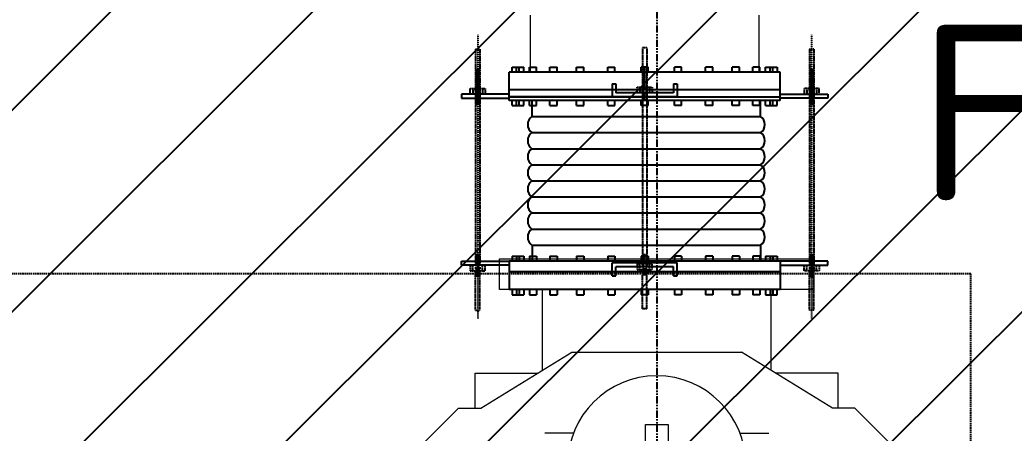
# Model space of a CAD drawing. Header units: inches. Extents: x 0 to 235202, y 0 to 184293.
# Drawn here: x 160637 to 162377, y 131786 to 132511 of the extents above; entities that cross this region are included whole.
import ezdxf
from ezdxf.enums import TextEntityAlignment as Align

# ---------------------------------------------------------------- set-up
doc = ezdxf.new("R2010")
doc.units = ezdxf.units.IN
doc.header["$MEASUREMENT"] = 0
for name, pattern in [('CENTER', [2, 1.25, -0.25, 0.25, -0.25]), ('HIDDEN', [0.375, 0.25, -0.125]), ('PHANTOM2', [1.25, 0.625, -0.125, 0.125, -0.125, 0.125, -0.125])]:
    doc.linetypes.add(name, pattern=pattern)
for name, color, linetype in [('1', 1, 'CENTER'), ('GRID_TXT45', 4, 'Continuous'), ('M-HVAC-EQPM-NEW', 5, 'Continuous'), ('M-X-BKGD', 8, 'Continuous'), ('text', 3, 'Continuous'), ('WINDOW ELEV', 3, 'Continuous')]:
    doc.layers.add(name, color=color, linetype=linetype)
doc.layers.add('DIM', color=251, linetype='Continuous', lineweight=0)
doc.styles.add('ISO', font='isocpeur.ttf')
doc.styles.add('SIMPLEX', font='simplex.shx')

# ---------------------------------------------------------------- blocks, each defined once
blk = doc.blocks.new('FLOOR PLAN REV 2')
at = {"color": 8, "linetype": 'PHANTOM2', "ltscale": 20}
blk.add_line((87276.8, 246052.7), (87276.8, 222708.1), dxfattribs=at)
at = {"layer": 'DIM', "color": 8, "linetype": 'Continuous'}
for p, q in [((87001.8, 231918.5), (87551.8, 231918.5)), ((87001.8, 231864.8), (87001.8, 231918.5)), ((87551.8, 231918.5), (87551.8, 231864.8)), ((87551.8, 231864.8), (87001.8, 231864.8)), ((87076.8, 231723.5), (87076.8, 231864.8)), ((87476.8, 231723.5), (87476.8, 231864.8)), ((86969.1, 231657.1), (87128.3, 231755.3)), ((87128.3, 231755.3), (87425.3, 231755.3)), ((87584.4, 231657.1), (87425.3, 231755.3)), ((86959.1, 231657.1), (86959.1, 231718.5)), ((86959.1, 231718.5), (87068.8, 231718.5)), ((87594.5, 231718.5), (87484.8, 231718.5)), ((87594.5, 231657.1), (87594.5, 231718.5)), ((86838.7, 231565.9), (86929.8, 231657.1)), ((86929.8, 231657.1), (86969.1, 231657.1)), ((86929.8, 231657.1), (86959.1, 231657.1)), ((87623.7, 231657.1), (87584.4, 231657.1)), ((87623.7, 231657.1), (87594.5, 231657.1)), ((87714.9, 231565.9), (87623.7, 231657.1)), ((87256.9, 231628.3), (87296.7, 231628.3)), ((87256.9, 231238.6), (87256.9, 231628.3)), ((87296.7, 231628.3), (87296.7, 231238.6)), ((87131.1, 231613.2), (87080.7, 231613.2)), ((87422.4, 231613.2), (87472.9, 231613.2))]:
    blk.add_line(p, q, dxfattribs=at)
at = {"layer": 'DIM', "color": 8, "linetype": 'HIDDEN', "lineweight": 25, "ltscale": 10}
for p, q in [((87826.4, 231892.2), (84826.4, 231892.2)), ((87826.4, 230544.7), (87826.4, 231892.2))]:
    blk.add_line(p, q, dxfattribs=at)
at = {"layer": 'DIM', "color": 8, "linetype": 'Continuous'}
blk.add_arc((87276.8, 231558.1), 155.7, 0, 180, dxfattribs=at)
at = {"layer": 'GRID_TXT45', "color": 8, "style": 'SIMPLEX'}
for p in [(53803.1, 233267.6), (53803.1, 227018.5), (53803.1, 220768)]:
    blk.add_attdef('GRD_TXT', text='', height=450, rotation=180, dxfattribs=at).set_placement(p, align=Align.MIDDLE_CENTER)
blk = doc.blocks.new('PLAN REV 1')
at = {"color": 8}
for p, q in [((202878.1, 209494.1), (202878.1, 209503)), ((202878.1, 209503), (202898.4, 209503)), ((202885.8, 209494.1), (202885.8, 209503)), ((202890.7, 209494.1), (202890.7, 209503)), ((202898.4, 209494.1), (202898.4, 209503)), ((202908.4, 209503), (202920.9, 209503)), ((202908.4, 209494.1), (202908.4, 209503)), ((202920.9, 209494.1), (202920.9, 209503)), ((202944.3, 209503), (202956.8, 209503)), ((202944.3, 209494.1), (202944.3, 209503)), ((202956.8, 209494.1), (202956.8, 209503)), ((202991, 209503), (203003.6, 209503)), ((202991, 209494.1), (202991, 209503)), ((203003.6, 209494.1), (203003.6, 209503)), ((203045.4, 209503), (203058, 209503)), ((203045.4, 209494.1), (203045.4, 209503)), ((203058, 209494.1), (203058, 209503)), ((203103.9, 209494.1), (203103.9, 209503)), ((203116.4, 209503), (203103.9, 209503)), ((203116.4, 209494.1), (203116.4, 209503)), ((203162.3, 209494.1), (203162.3, 209503)), ((203174.8, 209503), (203162.3, 209503)), ((203174.8, 209494.1), (203174.8, 209503)), ((203216.7, 209494.1), (203216.7, 209503)), ((203229.3, 209503), (203216.7, 209503)), ((203229.3, 209494.1), (203229.3, 209503)), ((203263.5, 209494.1), (203263.5, 209503)), ((203276, 209503), (203263.5, 209503)), ((203276, 209494.1), (203276, 209503)), ((203299.3, 209494.1), (203299.3, 209503)), ((203311.9, 209503), (203299.3, 209503)), ((203311.9, 209494.1), (203311.9, 209503)), ((203321.9, 209494.1), (203321.9, 209503)), ((203321.9, 209503), (203342.1, 209503)), ((203329.6, 209494.1), (203329.6, 209503)), ((203334.4, 209494.1), (203334.4, 209503)), ((203342.1, 209503), (203342.1, 209494.1)), ((203347.5, 209494.1), (202872.8, 209494.1)), ((202872.8, 209444.4), (202872.8, 209494.1)), ((203347.5, 209444.4), (203347.5, 209494.1)), ((203053, 209473.8), (203053, 209450.9)), ((203053, 209473.8), (203059.8, 209473.8)), ((203059.8, 209473.8), (203059.8, 209457.8)), ((203160.4, 209473.8), (203160.4, 209457.8)), ((203160.4, 209473.8), (203167.3, 209473.8)), ((203167.3, 209473.8), (203167.3, 209450.9)), ((202872.8, 209455.5), (202789.3, 209455.5)), ((202789.3, 209455.5), (202789.3, 209448.6)), ((202789.3, 209448.6), (202872.8, 209448.6)), ((203347.5, 209463), (202872.8, 209463)), ((202872.8, 209455.5), (202872.8, 209455.5)), ((202872.8, 209455.5), (202872.8, 209455.5)), ((202872.8, 209448.6), (202872.8, 209455.5)), ((203053, 209450.9), (202872.8, 209450.9)), ((202872.8, 209450.9), (203347.5, 209450.9)), ((203167.3, 209450.9), (203053, 209450.9)), ((203160.4, 209457.8), (203059.8, 209457.8)), ((203347.5, 209455.5), (203347.5, 209455.5)), ((203347.5, 209455.5), (203347.5, 209455.5)), ((203347.5, 209455.5), (203430.9, 209455.5)), ((203347.5, 209448.6), (203347.5, 209455.5)), ((203430.9, 209448.6), (203347.5, 209448.6)), ((203430.9, 209455.5), (203430.9, 209448.6)), ((203347.5, 209444.4), (202872.8, 209444.4)), ((202878.1, 209435.4), (202878.1, 209444.4)), ((202878.1, 209435.4), (202898.4, 209435.4)), ((202885.8, 209435.4), (202885.8, 209444.4)), ((202890.7, 209435.4), (202890.7, 209444.4)), ((202898.4, 209435.4), (202898.4, 209444.4)), ((202908.4, 209435.4), (202908.4, 209444.4)), ((202908.4, 209435.4), (202920.9, 209435.4)), ((202920.9, 209435.4), (202920.9, 209444.4)), ((202944.3, 209435.4), (202944.3, 209444.4)), ((202944.3, 209435.4), (202956.8, 209435.4)), ((202956.8, 209435.4), (202956.8, 209444.4)), ((202991, 209435.4), (202991, 209444.4)), ((202991, 209435.4), (203003.6, 209435.4)), ((203003.6, 209435.4), (203003.6, 209444.4)), ((203045.4, 209435.4), (203045.4, 209444.4)), ((203045.4, 209435.4), (203058, 209435.4)), ((203058, 209435.4), (203058, 209444.4)), ((203103.9, 209435.4), (203103.9, 209444.4)), ((203116.4, 209435.4), (203103.9, 209435.4)), ((203116.4, 209435.4), (203116.4, 209444.4)), ((203162.3, 209435.4), (203162.3, 209444.4)), ((203174.8, 209435.4), (203162.3, 209435.4)), ((203174.8, 209435.4), (203174.8, 209444.4)), ((203216.7, 209435.4), (203216.7, 209444.4)), ((203229.3, 209435.4), (203216.7, 209435.4)), ((203229.3, 209435.4), (203229.3, 209444.4)), ((203263.5, 209435.4), (203263.5, 209444.4)), ((203276, 209435.4), (203263.5, 209435.4)), ((203276, 209435.4), (203276, 209444.4)), ((203299.3, 209435.4), (203299.3, 209444.4)), ((203311.9, 209435.4), (203299.3, 209435.4)), ((203311.9, 209435.4), (203311.9, 209444.4)), ((203321.9, 209435.4), (203321.9, 209444.4)), ((203321.9, 209435.4), (203342.1, 209435.4)), ((203329.6, 209435.4), (203329.6, 209444.4)), ((203334.4, 209435.4), (203334.4, 209444.4)), ((203342.1, 209435.4), (203342.1, 209444.4)), ((202913, 209416.2), (203313, 209416.2)), ((202913, 209388), (203313, 209388)), ((202913, 209359.8), (203313, 209359.8)), ((202913, 209331.7), (203313, 209331.7)), ((202913, 209303.5), (203313, 209303.5)), ((202913, 209275.3), (203313, 209275.3)), ((202913, 209247.2), (203313, 209247.2)), ((202913, 209219), (203313, 209219)), ((202913, 209190.8), (203313, 209190.8)), ((202878.1, 209171.6), (202878.1, 209162.7)), ((202878.1, 209171.6), (202898.4, 209171.6)), ((202885.8, 209171.6), (202885.8, 209162.7)), ((202890.7, 209171.6), (202890.7, 209162.7)), ((202898.4, 209171.6), (202898.4, 209162.7)), ((202908.4, 209171.6), (202920.9, 209171.6)), ((202908.4, 209171.6), (202908.4, 209162.7)), ((202920.9, 209171.6), (202920.9, 209162.7)), ((202944.3, 209171.6), (202956.8, 209171.6)), ((202944.3, 209171.6), (202944.3, 209162.7)), ((202956.8, 209171.6), (202956.8, 209162.7)), ((202991, 209171.6), (203003.6, 209171.6)), ((202991, 209171.6), (202991, 209162.7)), ((203003.6, 209171.6), (203003.6, 209162.7)), ((203045.4, 209171.6), (203058, 209171.6)), ((203045.4, 209171.6), (203045.4, 209162.7)), ((203058, 209171.6), (203058, 209162.7)), ((203103.9, 209171.6), (203103.9, 209162.7)), ((203116.4, 209171.6), (203103.9, 209171.6)), ((203116.4, 209171.6), (203116.4, 209162.7)), ((203162.3, 209171.6), (203162.3, 209162.7)), ((203174.8, 209171.6), (203162.3, 209171.6)), ((203174.8, 209171.6), (203174.8, 209162.7)), ((203216.7, 209171.6), (203216.7, 209162.7)), ((203229.3, 209171.6), (203216.7, 209171.6)), ((203229.3, 209171.6), (203229.3, 209162.7)), ((203263.5, 209171.6), (203263.5, 209162.7)), ((203276, 209171.6), (203263.5, 209171.6)), ((203276, 209171.6), (203276, 209162.7)), ((203299.3, 209171.6), (203299.3, 209162.7)), ((203311.9, 209171.6), (203299.3, 209171.6)), ((203311.9, 209171.6), (203311.9, 209162.7)), ((203321.9, 209171.6), (203321.9, 209162.7)), ((203321.9, 209171.6), (203342.1, 209171.6)), ((203329.6, 209171.6), (203329.6, 209162.7)), ((203334.4, 209171.6), (203334.4, 209162.7)), ((203342.1, 209171.6), (203342.1, 209162.7)), ((202789.3, 209155.8), (202789.3, 209162.7)), ((202789.3, 209162.7), (202872.8, 209162.7)), ((202872.8, 209155.8), (202789.3, 209155.8)), ((202872.8, 209162.7), (202872.8, 209155.8)), ((202872.8, 209162.7), (202872.8, 209113)), ((203347.5, 209162.7), (202872.8, 209162.7)), ((202872.8, 209155.8), (202872.8, 209155.8)), ((202872.8, 209155.8), (202872.8, 209155.8)), ((203053, 209136.8), (203053, 209159.6)), ((203167.3, 209159.6), (203053, 209159.6)), ((203059.8, 209136.8), (203059.8, 209152.8)), ((203160.4, 209152.8), (203059.8, 209152.8)), ((203160.4, 209136.8), (203160.4, 209152.8)), ((203167.3, 209136.8), (203167.3, 209159.6)), ((203347.5, 209162.7), (203347.5, 209113)), ((203430.9, 209162.7), (203347.5, 209162.7)), ((203347.5, 209162.7), (203347.5, 209155.8)), ((203347.5, 209155.8), (203347.5, 209155.8)), ((203347.5, 209155.8), (203347.5, 209155.8)), ((203347.5, 209155.8), (203430.9, 209155.8)), ((203430.9, 209155.8), (203430.9, 209162.7)), ((203347.5, 209144), (202872.8, 209144)), ((203053, 209136.8), (203059.8, 209136.8)), ((203160.4, 209136.8), (203167.3, 209136.8)), ((203347.5, 209113), (202872.8, 209113)), ((202878.1, 209113), (202878.1, 209104)), ((202878.1, 209104), (202898.4, 209104)), ((202885.8, 209113), (202885.8, 209104)), ((202890.7, 209113), (202890.7, 209104)), ((202898.4, 209113), (202898.4, 209104)), ((202908.4, 209113), (202908.4, 209104)), ((202908.4, 209104), (202920.9, 209104)), ((202920.9, 209113), (202920.9, 209104)), ((202944.3, 209113), (202944.3, 209104)), ((202944.3, 209104), (202956.8, 209104)), ((202956.8, 209113), (202956.8, 209104)), ((202991, 209113), (202991, 209104)), ((202991, 209104), (203003.6, 209104)), ((203003.6, 209113), (203003.6, 209104)), ((203045.4, 209113), (203045.4, 209104)), ((203045.4, 209104), (203058, 209104)), ((203058, 209113), (203058, 209104)), ((203103.9, 209113), (203103.9, 209104)), ((203116.4, 209104), (203103.9, 209104)), ((203116.4, 209113), (203116.4, 209104)), ((203162.3, 209113), (203162.3, 209104)), ((203174.8, 209104), (203162.3, 209104)), ((203174.8, 209113), (203174.8, 209104)), ((203216.7, 209113), (203216.7, 209104)), ((203229.3, 209104), (203216.7, 209104)), ((203229.3, 209113), (203229.3, 209104)), ((203263.5, 209113), (203263.5, 209104)), ((203276, 209104), (203263.5, 209104)), ((203276, 209113), (203276, 209104)), ((203299.3, 209113), (203299.3, 209104)), ((203311.9, 209104), (203299.3, 209104)), ((203311.9, 209113), (203311.9, 209104)), ((203321.9, 209113), (203321.9, 209104)), ((203321.9, 209104), (203342.1, 209104)), ((203329.6, 209113), (203329.6, 209104)), ((203334.4, 209113), (203334.4, 209104)), ((203342.1, 209104), (203342.1, 209113))]:
    blk.add_line(p, q, dxfattribs=at)
for points in [[(202913, 209416.2), (202913, 209444.4)], [(203313, 209416.2), (203313, 209444.4)], [(202913, 209190.8), (202913, 209162.7)], [(203313, 209190.8), (203313, 209162.7)]]:
    blk.add_lwpolyline(points, dxfattribs=at)
for centre, start, end in [((202922.3, 209402.1), 123.6891, 236.3109), ((203303.6, 209402.1), 303.6891, 56.3109), ((202922.3, 209373.9), 123.6891, 236.3109), ((203303.6, 209373.9), 303.6891, 56.3109), ((202922.3, 209345.8), 123.6891, 236.3109), ((203303.6, 209345.8), 303.6891, 56.3109), ((202922.3, 209317.6), 123.6891, 236.3109), ((203303.6, 209317.6), 303.6891, 56.3109), ((202922.3, 209289.4), 123.6891, 236.3109), ((203303.6, 209289.4), 303.6891, 56.3109), ((202922.3, 209261.3), 123.6891, 236.3109), ((203303.6, 209261.3), 303.6891, 56.3109), ((202922.3, 209233.1), 123.6891, 236.3109), ((203303.6, 209233.1), 303.6891, 56.3109), ((202922.3, 209204.9), 123.6891, 236.3109), ((203303.6, 209204.9), 303.6891, 56.3109)]:
    blk.add_arc(centre, 16.9, start, end, dxfattribs=at)
at = {"layer": '1', "color": 8, "linetype": 'CENTER', "ltscale": 0.09}
for p, q in [((202817.9, 209559.6), (202817.9, 209062.5)), ((203402.3, 209559.6), (203402.3, 209062.5))]:
    blk.add_line(p, q, dxfattribs=at)
at = {"layer": '1', "color": 8}
for p, q in [((202814.1, 209534.3), (202814.1, 209155.8)), ((202814.1, 209534.3), (202814.1, 209465.3)), ((202814.1, 209534.3), (202821.7, 209534.3)), ((202821.7, 209534.3), (202821.7, 209155.8)), ((202821.7, 209534.3), (202821.7, 209465.3)), ((203106.4, 209536.6), (203106.4, 209158.1)), ((203106.4, 209536.6), (203106.4, 209467.6)), ((203113.9, 209536.6), (203106.4, 209536.6)), ((203113.9, 209536.6), (203106.4, 209536.6)), ((203113.9, 209536.6), (203113.9, 209158.1)), ((203113.9, 209536.6), (203113.9, 209467.6)), ((203398.6, 209534.3), (203398.6, 209155.8)), ((203398.6, 209534.3), (203398.6, 209465.3)), ((203406.1, 209534.3), (203398.6, 209534.3)), ((203406.1, 209534.3), (203406.1, 209155.8)), ((203406.1, 209534.3), (203406.1, 209465.3)), ((203113.9, 209500.4), (203106.4, 209500.4)), ((203113.9, 209500.4), (203106.4, 209500.4)), ((202821.7, 209498.1), (202814.1, 209498.1)), ((202821.7, 209498.1), (202814.1, 209498.1)), ((202821.7, 209495.8), (202814.1, 209495.8)), ((202821.7, 209495.8), (202814.1, 209495.8)), ((202821.7, 209495.8), (202814.1, 209495.8)), ((202821.7, 209495.8), (202814.1, 209495.8)), ((202821.7, 209493.4), (202814.1, 209493.4)), ((202821.7, 209493.4), (202814.1, 209493.4)), ((202821.7, 209491.2), (202814.1, 209491.2)), ((202821.7, 209491.2), (202814.1, 209491.2)), ((202821.7, 209488.9), (202814.1, 209488.9)), ((202821.7, 209488.9), (202814.1, 209488.9)), ((202821.7, 209488.9), (202814.1, 209488.9)), ((202821.7, 209488.9), (202814.1, 209488.9)), ((202821.7, 209486.6), (202814.1, 209486.6)), ((202821.7, 209486.6), (202814.1, 209486.6)), ((202821.7, 209484.2), (202814.1, 209484.2)), ((202821.7, 209484.2), (202814.1, 209484.2)), ((202821.7, 209481.9), (202814.1, 209481.9)), ((202821.7, 209481.9), (202814.1, 209481.9)), ((203113.9, 209498), (203106.4, 209498)), ((203113.9, 209498), (203106.4, 209498)), ((203113.9, 209498), (203106.4, 209498)), ((203113.9, 209498), (203106.4, 209498)), ((203113.9, 209495.7), (203106.4, 209495.7)), ((203113.9, 209495.7), (203106.4, 209495.7)), ((203113.9, 209493.5), (203106.4, 209493.5)), ((203113.9, 209493.5), (203106.4, 209493.5)), ((203113.9, 209491.2), (203106.4, 209491.2)), ((203113.9, 209491.2), (203106.4, 209491.2)), ((203113.9, 209491.2), (203106.4, 209491.2)), ((203113.9, 209491.2), (203106.4, 209491.2)), ((203113.9, 209488.9), (203106.4, 209488.9)), ((203113.9, 209488.9), (203106.4, 209488.9)), ((203113.9, 209486.5), (203106.4, 209486.5)), ((203113.9, 209486.5), (203106.4, 209486.5)), ((203113.9, 209484.2), (203106.4, 209484.2)), ((203113.9, 209484.2), (203106.4, 209484.2)), ((203113.9, 209481.9), (203106.4, 209481.9)), ((203113.9, 209481.9), (203106.4, 209481.9)), ((203398.6, 209498.1), (203406.1, 209498.1)), ((203398.6, 209498.1), (203406.1, 209498.1)), ((203398.6, 209495.8), (203406.1, 209495.8)), ((203398.6, 209495.8), (203406.1, 209495.8)), ((203398.6, 209495.8), (203406.1, 209495.8)), ((203398.6, 209495.8), (203406.1, 209495.8)), ((203398.6, 209493.4), (203406.1, 209493.4)), ((203398.6, 209493.4), (203406.1, 209493.4)), ((203398.6, 209491.2), (203406.1, 209491.2)), ((203398.6, 209491.2), (203406.1, 209491.2)), ((203398.6, 209488.9), (203406.1, 209488.9)), ((203398.6, 209488.9), (203406.1, 209488.9)), ((203398.6, 209488.9), (203406.1, 209488.9)), ((203398.6, 209488.9), (203406.1, 209488.9)), ((203398.6, 209486.6), (203406.1, 209486.6)), ((203398.6, 209486.6), (203406.1, 209486.6)), ((203398.6, 209484.2), (203406.1, 209484.2)), ((203398.6, 209484.2), (203406.1, 209484.2)), ((203398.6, 209481.9), (203406.1, 209481.9)), ((203398.6, 209481.9), (203406.1, 209481.9)), ((202804.9, 209455.5), (202804.9, 209465.3)), ((202804.9, 209465.3), (202830.9, 209465.3)), ((202804.9, 209455.5), (202804.9, 209465.3)), ((202804.9, 209465.3), (202830.9, 209465.3)), ((202809.6, 209465.3), (202809.6, 209455.5)), ((202809.6, 209465.3), (202809.6, 209455.5)), ((202821.7, 209479.6), (202814.1, 209479.6)), ((202821.7, 209479.6), (202814.1, 209479.6)), ((202821.7, 209477.2), (202814.1, 209477.2)), ((202821.7, 209477.2), (202814.1, 209477.2)), ((202821.7, 209474.9), (202814.1, 209474.9)), ((202821.7, 209474.9), (202814.1, 209474.9)), ((202821.7, 209472.6), (202814.1, 209472.6)), ((202821.7, 209472.6), (202814.1, 209472.6)), ((202821.7, 209470.2), (202814.1, 209470.2)), ((202821.7, 209470.2), (202814.1, 209470.2)), ((202821.7, 209467.9), (202814.1, 209467.9)), ((202821.7, 209467.9), (202814.1, 209467.9)), ((202821.7, 209465.6), (202814.1, 209465.6)), ((202821.7, 209465.6), (202814.1, 209465.6)), ((202826.3, 209465.3), (202826.3, 209455.5)), ((202826.3, 209465.3), (202826.3, 209455.5)), ((202830.9, 209465.3), (202830.9, 209455.5)), ((202830.9, 209465.3), (202830.9, 209455.5)), ((203097.1, 209457.8), (203097.1, 209467.6)), ((203097.1, 209467.6), (203123.1, 209467.6)), ((203097.1, 209457.8), (203097.1, 209467.6)), ((203097.1, 209467.6), (203123.1, 209467.6)), ((203101.8, 209467.6), (203101.8, 209457.8)), ((203101.8, 209467.6), (203101.8, 209457.8)), ((203113.9, 209479.5), (203106.4, 209479.5)), ((203113.9, 209479.5), (203106.4, 209479.5)), ((203113.9, 209477.2), (203106.4, 209477.2)), ((203113.9, 209477.2), (203106.4, 209477.2)), ((203113.9, 209474.9), (203106.4, 209474.9)), ((203113.9, 209474.9), (203106.4, 209474.9)), ((203113.9, 209472.5), (203106.4, 209472.5)), ((203113.9, 209472.5), (203106.4, 209472.5)), ((203113.9, 209470.2), (203106.4, 209470.2)), ((203113.9, 209470.2), (203106.4, 209470.2)), ((203113.9, 209467.8), (203106.4, 209467.8)), ((203113.9, 209467.8), (203106.4, 209467.8)), ((203118.5, 209467.6), (203118.5, 209457.8)), ((203118.5, 209467.6), (203118.5, 209457.8)), ((203123.1, 209467.6), (203123.1, 209457.8)), ((203123.1, 209467.6), (203123.1, 209457.8)), ((203415.4, 209465.3), (203389.3, 209465.3)), ((203389.3, 209465.3), (203389.3, 209455.5)), ((203415.4, 209465.3), (203389.3, 209465.3)), ((203389.3, 209465.3), (203389.3, 209455.5)), ((203394, 209465.3), (203394, 209455.5)), ((203394, 209465.3), (203394, 209455.5)), ((203398.6, 209479.6), (203406.1, 209479.6)), ((203398.6, 209479.6), (203406.1, 209479.6)), ((203398.6, 209477.2), (203406.1, 209477.2)), ((203398.6, 209477.2), (203406.1, 209477.2)), ((203398.6, 209474.9), (203406.1, 209474.9)), ((203398.6, 209474.9), (203406.1, 209474.9)), ((203398.6, 209472.6), (203406.1, 209472.6)), ((203398.6, 209472.6), (203406.1, 209472.6)), ((203398.6, 209470.2), (203406.1, 209470.2)), ((203398.6, 209470.2), (203406.1, 209470.2)), ((203398.6, 209467.9), (203406.1, 209467.9)), ((203398.6, 209467.9), (203406.1, 209467.9)), ((203398.6, 209465.6), (203406.1, 209465.6)), ((203398.6, 209465.6), (203406.1, 209465.6)), ((203410.7, 209465.3), (203410.7, 209455.5)), ((203410.7, 209465.3), (203410.7, 209455.5)), ((203415.4, 209455.5), (203415.4, 209465.3)), ((203415.4, 209455.5), (203415.4, 209465.3)), ((202830.9, 209455.5), (202804.9, 209455.5)), ((202830.9, 209455.5), (202804.9, 209455.5)), ((202821.7, 209453.9), (202814.1, 209453.9)), ((202821.7, 209453.9), (202814.1, 209453.9)), ((202821.7, 209451.5), (202814.1, 209451.5)), ((202821.7, 209451.5), (202814.1, 209451.5)), ((202821.7, 209449.2), (202814.1, 209449.2)), ((202821.7, 209449.2), (202814.1, 209449.2)), ((202821.7, 209446.9), (202814.1, 209446.9)), ((202821.7, 209446.9), (202814.1, 209446.9)), ((203123.1, 209457.8), (203097.1, 209457.8)), ((203123.1, 209457.8), (203097.1, 209457.8)), ((203113.9, 209456.4), (203106.4, 209456.4)), ((203113.9, 209456.4), (203106.4, 209456.4)), ((203113.9, 209456.2), (203106.4, 209456.2)), ((203113.9, 209456.2), (203106.4, 209456.2)), ((203113.9, 209454.1), (203106.4, 209454.1)), ((203113.9, 209454.1), (203106.4, 209454.1)), ((203113.9, 209453.8), (203106.4, 209453.8)), ((203113.9, 209453.8), (203106.4, 209453.8)), ((203113.9, 209451.5), (203106.4, 209451.5)), ((203113.9, 209451.5), (203106.4, 209451.5)), ((203113.9, 209449.2), (203106.4, 209449.2)), ((203113.9, 209449.2), (203106.4, 209449.2)), ((203113.9, 209446.8), (203106.4, 209446.8)), ((203113.9, 209446.8), (203106.4, 209446.8)), ((203389.3, 209455.5), (203415.4, 209455.5)), ((203389.3, 209455.5), (203415.4, 209455.5)), ((203398.6, 209453.9), (203406.1, 209453.9)), ((203398.6, 209453.9), (203406.1, 209453.9)), ((203398.6, 209451.5), (203406.1, 209451.5)), ((203398.6, 209451.5), (203406.1, 209451.5)), ((203398.6, 209449.2), (203406.1, 209449.2)), ((203398.6, 209449.2), (203406.1, 209449.2)), ((203398.6, 209446.9), (203406.1, 209446.9)), ((203398.6, 209446.9), (203406.1, 209446.9)), ((202821.7, 209444.5), (202814.1, 209444.5)), ((202821.7, 209444.5), (202814.1, 209444.5)), ((202821.7, 209442.2), (202814.1, 209442.2)), ((202821.7, 209442.2), (202814.1, 209442.2)), ((202821.7, 209439.9), (202814.1, 209439.9)), ((202821.7, 209439.9), (202814.1, 209439.9)), ((202821.7, 209437.5), (202814.1, 209437.5)), ((202821.7, 209437.5), (202814.1, 209437.5)), ((203113.9, 209444.5), (203106.4, 209444.5)), ((203113.9, 209444.5), (203106.4, 209444.5)), ((203398.6, 209444.5), (203406.1, 209444.5)), ((203398.6, 209444.5), (203406.1, 209444.5)), ((203398.6, 209442.2), (203406.1, 209442.2)), ((203398.6, 209442.2), (203406.1, 209442.2)), ((203398.6, 209439.9), (203406.1, 209439.9)), ((203398.6, 209439.9), (203406.1, 209439.9)), ((203398.6, 209437.5), (203406.1, 209437.5)), ((203398.6, 209437.5), (203406.1, 209437.5)), ((202821.7, 209173.7), (202814.1, 209173.7)), ((202821.7, 209173.7), (202814.1, 209173.7)), ((202821.7, 209171.4), (202814.1, 209171.4)), ((202821.7, 209171.4), (202814.1, 209171.4)), ((202821.7, 209169.1), (202814.1, 209169.1)), ((202821.7, 209169.1), (202814.1, 209169.1)), ((203113.9, 209173.7), (203106.4, 209173.7)), ((203113.9, 209173.7), (203106.4, 209173.7)), ((203113.9, 209171.4), (203106.4, 209171.4)), ((203113.9, 209171.4), (203106.4, 209171.4)), ((203113.9, 209169), (203106.4, 209169)), ((203113.9, 209169), (203106.4, 209169)), ((203398.6, 209173.7), (203406.1, 209173.7)), ((203398.6, 209173.7), (203406.1, 209173.7)), ((203398.6, 209171.4), (203406.1, 209171.4)), ((203398.6, 209171.4), (203406.1, 209171.4)), ((203398.6, 209169.1), (203406.1, 209169.1)), ((203398.6, 209169.1), (203406.1, 209169.1)), ((202804.9, 209155.8), (202804.9, 209146)), ((202830.9, 209155.8), (202804.9, 209155.8)), ((202804.9, 209155.8), (202804.9, 209146)), ((202830.9, 209155.8), (202804.9, 209155.8)), ((202809.6, 209146), (202809.6, 209155.8)), ((202809.6, 209146), (202809.6, 209155.8)), ((202821.7, 209166.7), (202814.1, 209166.7)), ((202821.7, 209166.7), (202814.1, 209166.7)), ((202821.7, 209164.4), (202814.1, 209164.4)), ((202821.7, 209164.4), (202814.1, 209164.4)), ((202821.7, 209162.1), (202814.1, 209162.1)), ((202821.7, 209162.1), (202814.1, 209162.1)), ((202821.7, 209159.7), (202814.1, 209159.7)), ((202821.7, 209159.7), (202814.1, 209159.7)), ((202821.7, 209157.4), (202814.1, 209157.4)), ((202821.7, 209157.4), (202814.1, 209157.4)), ((202826.3, 209146), (202826.3, 209155.8)), ((202826.3, 209146), (202826.3, 209155.8)), ((202830.9, 209146), (202830.9, 209155.8)), ((202830.9, 209146), (202830.9, 209155.8)), ((203097.1, 209158.1), (203097.1, 209148.3)), ((203123.1, 209158.1), (203097.1, 209158.1)), ((203097.1, 209158.1), (203097.1, 209148.3)), ((203123.1, 209158.1), (203097.1, 209158.1)), ((203101.8, 209148.3), (203101.8, 209158.1)), ((203101.8, 209148.3), (203101.8, 209158.1)), ((203113.9, 209166.7), (203106.4, 209166.7)), ((203113.9, 209166.7), (203106.4, 209166.7)), ((203113.9, 209164.4), (203106.4, 209164.4)), ((203113.9, 209164.4), (203106.4, 209164.4)), ((203113.9, 209162), (203106.4, 209162)), ((203113.9, 209162), (203106.4, 209162)), ((203113.9, 209159.7), (203106.4, 209159.7)), ((203113.9, 209159.7), (203106.4, 209159.7)), ((203118.5, 209148.3), (203118.5, 209158.1)), ((203118.5, 209148.3), (203118.5, 209158.1)), ((203123.1, 209148.3), (203123.1, 209158.1)), ((203123.1, 209148.3), (203123.1, 209158.1)), ((203389.3, 209146), (203389.3, 209155.8)), ((203389.3, 209155.8), (203415.4, 209155.8)), ((203389.3, 209146), (203389.3, 209155.8)), ((203389.3, 209155.8), (203415.4, 209155.8)), ((203394, 209146), (203394, 209155.8)), ((203394, 209146), (203394, 209155.8)), ((203398.6, 209166.7), (203406.1, 209166.7)), ((203398.6, 209166.7), (203406.1, 209166.7)), ((203398.6, 209164.4), (203406.1, 209164.4)), ((203398.6, 209164.4), (203406.1, 209164.4)), ((203398.6, 209162.1), (203406.1, 209162.1)), ((203398.6, 209162.1), (203406.1, 209162.1)), ((203398.6, 209159.7), (203406.1, 209159.7)), ((203398.6, 209159.7), (203406.1, 209159.7)), ((203398.6, 209157.4), (203406.1, 209157.4)), ((203398.6, 209157.4), (203406.1, 209157.4)), ((203410.7, 209146), (203410.7, 209155.8)), ((203410.7, 209146), (203410.7, 209155.8)), ((203415.4, 209155.8), (203415.4, 209146)), ((203415.4, 209155.8), (203415.4, 209146)), ((202804.9, 209146), (202830.9, 209146)), ((202804.9, 209146), (202830.9, 209146)), ((202814.1, 209077), (202814.1, 209146)), ((202821.7, 209145.7), (202814.1, 209145.7)), ((202821.7, 209145.7), (202814.1, 209145.7)), ((202821.7, 209143.4), (202814.1, 209143.4)), ((202821.7, 209143.4), (202814.1, 209143.4)), ((202821.7, 209141.1), (202814.1, 209141.1)), ((202821.7, 209141.1), (202814.1, 209141.1)), ((202821.7, 209138.7), (202814.1, 209138.7)), ((202821.7, 209138.7), (202814.1, 209138.7)), ((202821.7, 209136.4), (202814.1, 209136.4)), ((202821.7, 209136.4), (202814.1, 209136.4)), ((202821.7, 209077), (202821.7, 209146)), ((203097.1, 209148.3), (203123.1, 209148.3)), ((203097.1, 209148.3), (203123.1, 209148.3)), ((203106.4, 209079.2), (203106.4, 209148.3)), ((203113.9, 209148), (203106.4, 209148)), ((203113.9, 209148), (203106.4, 209148)), ((203113.9, 209145.7), (203106.4, 209145.7)), ((203113.9, 209145.7), (203106.4, 209145.7)), ((203113.9, 209143.3), (203106.4, 209143.3)), ((203113.9, 209143.3), (203106.4, 209143.3)), ((203113.9, 209141), (203106.4, 209141)), ((203113.9, 209141), (203106.4, 209141)), ((203113.9, 209138.7), (203106.4, 209138.7)), ((203113.9, 209138.7), (203106.4, 209138.7)), ((203113.9, 209079.2), (203113.9, 209148.3)), ((203415.4, 209146), (203389.3, 209146)), ((203415.4, 209146), (203389.3, 209146)), ((203398.6, 209077), (203398.6, 209146)), ((203398.6, 209145.7), (203406.1, 209145.7)), ((203398.6, 209145.7), (203406.1, 209145.7)), ((203398.6, 209143.4), (203406.1, 209143.4)), ((203398.6, 209143.4), (203406.1, 209143.4)), ((203398.6, 209141.1), (203406.1, 209141.1)), ((203398.6, 209141.1), (203406.1, 209141.1)), ((203398.6, 209138.7), (203406.1, 209138.7)), ((203398.6, 209138.7), (203406.1, 209138.7)), ((203398.6, 209136.4), (203406.1, 209136.4)), ((203398.6, 209136.4), (203406.1, 209136.4)), ((203406.1, 209077), (203406.1, 209146)), ((202814.1, 209077), (202821.7, 209077)), ((203113.9, 209079.2), (203106.4, 209079.2)), ((203113.9, 209079.2), (203106.4, 209079.2)), ((203406.1, 209077), (203398.6, 209077))]:
    blk.add_line(p, q, dxfattribs=at)
at = {"layer": '1', "color": 8, "linetype": 'HIDDEN', "ltscale": 0.009}
for p, q in [((202814.1, 209455.5), (202814.1, 209465.3)), ((202821.7, 209455.5), (202821.7, 209465.3)), ((203106.4, 209457.8), (203106.4, 209467.6)), ((203113.9, 209465.5), (203106.4, 209465.5)), ((203113.9, 209465.5), (203106.4, 209465.5)), ((203113.9, 209457.8), (203113.9, 209467.6)), ((203398.6, 209455.5), (203398.6, 209465.3)), ((203406.1, 209455.5), (203406.1, 209465.3)), ((202821.7, 209463.2), (202814.1, 209463.2)), ((202821.7, 209463.2), (202814.1, 209463.2)), ((202821.7, 209460.9), (202814.1, 209460.9)), ((202821.7, 209460.9), (202814.1, 209460.9)), ((202821.7, 209458.5), (202814.1, 209458.5)), ((202821.7, 209458.5), (202814.1, 209458.5)), ((202821.7, 209456.2), (202814.1, 209456.2)), ((202821.7, 209456.2), (202814.1, 209456.2)), ((203113.9, 209463.2), (203106.4, 209463.2)), ((203113.9, 209463.2), (203106.4, 209463.2)), ((203113.9, 209460.8), (203106.4, 209460.8)), ((203113.9, 209460.8), (203106.4, 209460.8)), ((203113.9, 209458.5), (203106.4, 209458.5)), ((203113.9, 209458.5), (203106.4, 209458.5)), ((203398.6, 209463.2), (203406.1, 209463.2)), ((203398.6, 209463.2), (203406.1, 209463.2)), ((203398.6, 209460.9), (203406.1, 209460.9)), ((203398.6, 209460.9), (203406.1, 209460.9)), ((203398.6, 209458.5), (203406.1, 209458.5)), ((203398.6, 209458.5), (203406.1, 209458.5)), ((203398.6, 209456.2), (203406.1, 209456.2)), ((203398.6, 209456.2), (203406.1, 209456.2)), ((202814.1, 209155.8), (202814.1, 209146)), ((202821.7, 209155.1), (202814.1, 209155.1)), ((202821.7, 209155.1), (202814.1, 209155.1)), ((202821.7, 209152.7), (202814.1, 209152.7)), ((202821.7, 209152.7), (202814.1, 209152.7)), ((202821.7, 209150.4), (202814.1, 209150.4)), ((202821.7, 209150.4), (202814.1, 209150.4)), ((202821.7, 209155.8), (202821.7, 209146)), ((203106.4, 209158.1), (203106.4, 209148.3)), ((203113.9, 209157.4), (203106.4, 209157.4)), ((203113.9, 209157.4), (203106.4, 209157.4)), ((203113.9, 209155), (203106.4, 209155)), ((203113.9, 209155), (203106.4, 209155)), ((203113.9, 209152.7), (203106.4, 209152.7)), ((203113.9, 209152.7), (203106.4, 209152.7)), ((203113.9, 209158.1), (203113.9, 209148.3)), ((203398.6, 209155.8), (203398.6, 209146)), ((203398.6, 209155.1), (203406.1, 209155.1)), ((203398.6, 209155.1), (203406.1, 209155.1)), ((203398.6, 209152.7), (203406.1, 209152.7)), ((203398.6, 209152.7), (203406.1, 209152.7)), ((203398.6, 209150.4), (203406.1, 209150.4)), ((203398.6, 209150.4), (203406.1, 209150.4)), ((203406.1, 209155.8), (203406.1, 209146)), ((202821.7, 209148.1), (202814.1, 209148.1)), ((202821.7, 209148.1), (202814.1, 209148.1)), ((203113.9, 209150.4), (203106.4, 209150.4)), ((203113.9, 209150.4), (203106.4, 209150.4)), ((203398.6, 209148.1), (203406.1, 209148.1)), ((203398.6, 209148.1), (203406.1, 209148.1))]:
    blk.add_line(p, q, dxfattribs=at)
at = {"layer": 'DIM', "color": 8, "linetype": 'Continuous', "ltscale": 10}
for p, q in [((202910.1, 209494.1), (202910.1, 209594.1)), ((203310.1, 209594.1), (203310.1, 209494.1)), ((203310.1, 209494.1), (202910.1, 209494.1))]:
    blk.add_line(p, q, dxfattribs=at)
at = {"layer": 'WINDOW ELEV', "color": 1}
blk.add_blockref('FLOOR PLAN REV 2', (115854.5, -22751.9), dxfattribs=at)
at = {"layer": 'text', "color": 8, "style": 'ISO'}
blk.add_text('FC', height=307.62, dxfattribs=at).set_placement((203588.4, 209268.7))

msp = doc.modelspace()

# ---------------------------------------------------------------- hatches: boundary and pattern name
at = {"layer": 'M-HVAC-EQPM-NEW'}
h = msp.add_hatch(dxfattribs=at)
h.set_pattern_fill('ANSI31', color=8, scale=2000)
h.set_pattern_definition([(45, (-41380.03, -77074.9), (-176.7767, 176.7767), [])])
h.paths.add_polyline_path([(148917.3, 132888.6), (189081.7, 132888.6), (189081.7, 127797), (176827.3, 127797), (176827.3, 129426.6), (148917.3, 129426.6)])

# ---------------------------------------------------------------- block references
at = {"layer": 'M-X-BKGD', "color": 8}
msp.add_blockref('PLAN REV 1', (-41380, -77074.9), dxfattribs=at)

doc.saveas('drawing.dxf')
